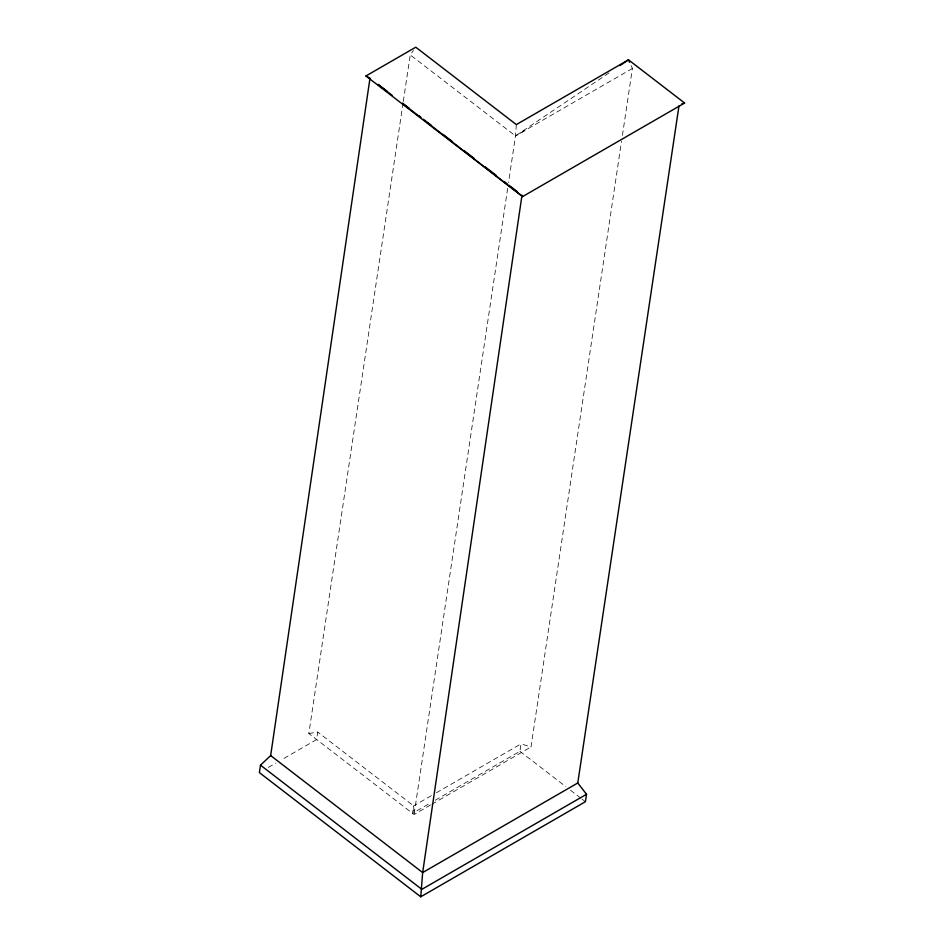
<?xml version="1.0" encoding="UTF-8"?>
<svg xmlns="http://www.w3.org/2000/svg" width="944" height="944" viewBox="0 0 944 944"><rect width="100%" height="100%" fill="white"/><g stroke="black" fill="none" stroke-linecap="round" stroke-linejoin="round"><path stroke-width="0.71" stroke-dasharray="4.72 3.54" d="M516.333 124.596L515.495 135.924L508.533 182.522M430.594 804.972L414.074 814.507L308.841 733.512L403.064 102.979M403.289 101.515L410.251 54.917L413.401 50.504M308.841 733.512L317.774 732.084L316.653 739.53L281.017 760.109M507.66 188.34L414.074 814.507L413.661 805.881L317.774 732.084M435.278 800.193L519.932 751.318L521.041 743.872L531 746.987L621.53 141.258M622.403 135.44L632.409 68.452L630.167 63.531M609.045 72.924L515.495 135.924L410.251 54.917M632.409 68.452L515.495 135.924L525.029 130.473M268.297 767.46L275.931 763.047M431.337 795.662L413.661 805.881L412.54 813.327L430.228 803.108M436.399 792.748L521.041 743.872M431.868 804.241L531 746.987M519.932 751.318L565.881 786.682M570.471 790.222L580.82 798.176M581.964 799.061L585.41 801.716"/><path stroke-width="1.42" d="M678.972 105.905L577.775 782.989L586.519 794.27L585.41 801.716L420.753 896.8L259.388 772.605L260.497 765.159L270.657 755.566L369.989 78.175L365.942 75.968L415.761 47.2L516.333 124.596L628.48 59.826L684.612 103.026L522.634 196.564L365.942 75.968M420.753 896.8L422.664 872.563L521.997 195.231L522.634 196.564L427.089 122.46M619.984 65.561L628.48 59.826L629.613 62.292M577.775 782.989L422.664 872.563L270.657 755.566M586.519 794.27L421.862 889.354L260.497 765.159M681.898 103.746L684.612 103.026M378.119 84.429L387.394 91.568M402.486 103.191L409.448 108.548M418.723 115.699L421.048 117.493M423.372 119.274L431.491 125.528M443.09 134.461L452.377 141.612M463.976 150.544L474.419 158.592M484.862 166.64L496.473 175.572M504.592 181.826L506.916 183.608M509.229 185.402L517.359 191.656M378.155 84.5L392.138 95.344M402.616 103.474L420.092 117.032"/></g></svg>
